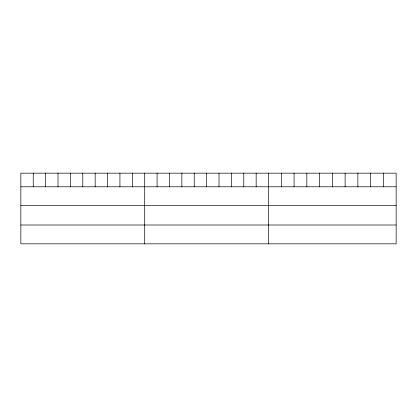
<?xml version="1.0" encoding="UTF-8"?>
<svg xmlns="http://www.w3.org/2000/svg" width="417" height="417" viewBox="0 0 417 417"><rect width="100%" height="100%" fill="white"/><g stroke="black" fill="none" stroke-linecap="round" stroke-linejoin="round"><path stroke-width="0.63" d="M396.15 186.785L396.15 243.83L20.85 243.83L20.85 173.17L396.15 173.17L396.15 186.785L20.85 186.785M20.85 205.607L396.15 205.607M20.85 225.003L396.15 225.003M383.39 173.17L383.39 186.785M370.63 173.17L370.63 186.785M357.869 173.17L357.869 186.785M345.109 173.17L345.109 186.785M332.349 173.17L332.349 186.785M319.589 173.17L319.589 186.785M306.829 173.17L306.829 186.785M294.068 173.17L294.068 186.785M281.308 173.17L281.308 186.785M268.548 173.17L268.548 243.83M256.163 173.17L256.163 186.785M243.778 173.17L243.778 186.785M231.393 173.17L231.393 186.785M219.008 173.17L219.008 186.785M206.623 173.17L206.623 186.785M194.239 173.17L194.239 186.785M181.854 173.17L181.854 186.785M169.469 173.17L169.469 186.785M157.084 173.17L157.084 186.785M144.699 173.17L144.699 243.83M132.314 173.17L132.314 186.785M119.929 173.17L119.929 186.785M107.544 173.17L107.544 186.785M95.159 173.17L95.159 186.785M82.775 173.17L82.775 186.785M70.39 173.17L70.39 186.785M58.005 173.17L58.005 186.785M45.62 173.17L45.62 186.785M33.235 173.17L33.235 186.785"/></g></svg>
